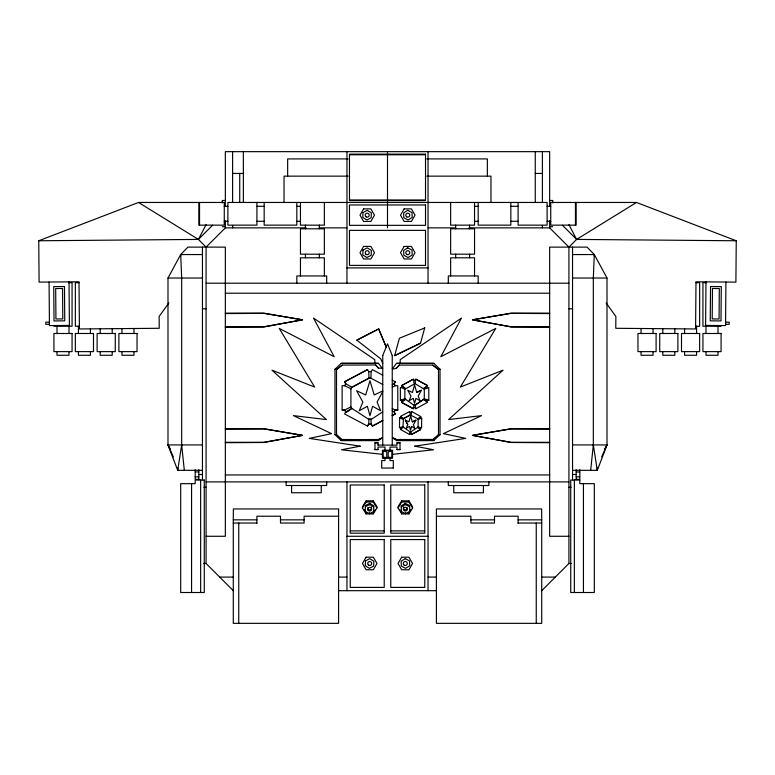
<?xml version="1.0" encoding="UTF-8"?>
<svg xmlns="http://www.w3.org/2000/svg" width="775" height="775" viewBox="0 0 775 775"><rect width="100%" height="100%" fill="white"/><g stroke="black" fill="none" stroke-linecap="round" stroke-linejoin="round"><path stroke-width="1.16" d="M233.285 519.841L233.372 508.952L338.588 508.952L338.588 623.342L233.285 623.342L233.285 519.841L256.893 519.841M705.967 281.877L705.599 325.413L725.555 325.577L725.923 282.042M576.135 202.459L576.135 225.147L550.734 225.147L550.734 202.459L636.469 202.459L736.25 240.763L735.901 282.129L695.989 281.79L695.592 328.958L615.776 328.29L615.873 316.491L606.157 302.967M403.077 419.227L399.6 417.89L399.464 427.829L402.981 426.579L403.446 418.607L410.324 414.954L417.841 418.81M418.2 419.343L418.093 426.812L421.571 428.091L421.707 418.151L418.2 419.401L417.841 418.771L420.757 416.562L411.709 411.515L411.06 415.012M362.419 507.945L362.458 506.763L366.071 500.824L373.327 500.834L376.97 506.782L376.931 507.964L373.308 513.903L366.052 513.893L362.419 507.945L366.032 502.006L366.071 500.824M366.052 513.893L366.091 512.711M367.631 509.136L367.67 507.954A2.005 1.899 1.8 0 0 371.613 508.448M369.346 513.709L373.608 511.548L373.782 505.794L369.665 503.382L365.403 505.533L365.228 511.297L369.346 513.709L369.384 512.527M365.364 506.714L369.627 504.554L369.665 503.382M376.931 507.964L373.288 502.016L373.327 500.834M373.308 513.903L373.347 512.721M568.918 536.281L549.659 536.281L549.659 247.118L587.053 247.118L594.309 254.558L593.321 278.022L593.321 444.927L590.686 470.318M415.08 405.015L423.828 399.464L427.538 402.332L415.826 408.735L415.197 407.718L413.947 407.689L413.637 404.996L415.516 405.054L424.293 398.728L424.293 389.176L415.042 383.654L404.85 389.234L404.85 398.767L413.637 405.054M424.293 398.708L428.788 400.355L428.788 387.587L424.293 389.205L423.828 388.411L427.538 385.553L415.826 379.198L415.197 380.283C416.282 384.817 412.843 384.662 413.947 380.215L413.327 379.198L401.615 385.611L405.325 388.469L401.615 385.553L413.327 379.198M382.753 411.864L371.797 419.043L368.115 418.955L351.84 408.377L345.795 411.903L344.575 413.937L367.505 426.085L368.726 424.138L368.968 419.004M410.866 431.617L411.409 434.494L420.583 429.602L417.725 427.345L411.205 431.627L409.743 431.607L403.339 427.18L400.423 429.369L409.462 434.475L410.082 431.607M206.082 536.281L225.341 536.281L225.341 247.118L187.947 247.118L180.691 254.558L181.679 278.022L181.679 444.927L177.698 470.318L202.459 470.318M424.729 327.844L420.496 343.238L394.63 355.696L399.425 338.21L424.729 327.941M416.747 392.47L414.577 385.001L412.397 392.47L407.766 390.232L410.953 396.209L409.093 400.733L413.24 398.379L414.577 403.32L415.933 398.379L420.04 400.733L418.209 396.161L421.377 390.232L416.747 392.431L421.377 390.271M382.753 391.666L377.076 402.07L380.661 410.769L372.61 406.303L369.956 415.72L367.35 406.294L359.222 410.769L362.865 402.07L356.616 390.707L365.684 394.959L369.956 380.709L374.218 394.959L382.753 390.958M411.593 426.424L410.488 430.27L409.51 426.405L406.255 428.207L407.747 424.661L405.325 420.021L408.909 421.813L410.682 416.01L412.29 421.852L415.913 420.186L413.395 424.729L414.77 428.304L411.593 426.473M572.541 254.558L594.309 254.558L607.009 278.022L607.009 444.927L597.302 470.318L572.541 470.318M382.753 355.483L387.5 343.848L392.247 355.522M601.671 456.901L607.009 444.927L572.541 444.927M168.843 302.967L159.127 316.491L159.224 328.29L79.408 328.958L79.011 281.79L39.099 282.129L38.75 240.763L198.39 239.417L206.092 224.634M177.698 467.906L177.698 470.318L167.991 444.927L167.991 278.022L180.691 254.558L202.459 254.558M604.597 449.074L607.009 444.927M373.947 511.733L375.158 509.756M401.673 500.834L398.03 506.782L398.069 507.964L401.692 513.903L408.948 513.893L412.581 507.945L412.542 506.763L408.929 500.824L401.673 500.834L401.712 502.016L398.069 507.964M409.51 511.723L410.731 509.737M404.85 398.708L400.365 400.355L400.365 387.587L401.615 387.587L402.244 386.57M413.947 407.718L413.327 408.735L401.615 402.39L402.244 401.305C409.491 395.637 402.012 403.959 401.615 400.317L400.365 400.287M350.92 406.923L344.575 410.004L342.124 410.033L342.124 385.65L344.575 385.727L345.795 383.751L344.575 381.775L367.505 369.627L368.726 371.632L371.177 371.593L372.407 369.627L382.753 375.168M342.124 409.956C348.401 409.423 342.56 415.981 351.84 408.425L350.92 406.972L350.92 388.692L351.84 387.277L369.036 378.132L370.876 378.161L382.753 384.487M350.92 388.769L351.84 387.316L369.036 378.2L370.876 378.2L371.177 371.622M368.726 424.061L367.505 426.085M392.247 380.147L395.337 381.843L394.107 383.732L392.247 384.836M395.337 381.833L394.107 383.79L395.337 385.737L397.788 385.727L397.788 410.043L395.337 410.043L392.247 408.502M397.788 409.985L395.337 409.985L394.107 411.951L395.337 413.937L392.247 415.574M395.337 410.033L394.107 411.99L392.247 410.837M399.6 417.948L400.568 417.967L401.072 417.144L400.597 416.32L409.762 411.486L410.324 415.012L403.446 418.636L401.072 417.144L403.446 418.636M400.423 429.427L400.917 428.585M410.934 433.69L409.956 433.651L409.462 434.475M421.707 418.151L420.728 418.2L420.253 417.367L420.757 416.621M417.725 427.403L418.093 426.783M420.602 428.081L420.098 428.866L417.725 427.403M440.016 369.258L433.845 363.339L396.49 363.339L392.983 368.057M396.49 368.183C404.037 359.154 395.637 371.981 392.247 368.183M38.75 240.763L138.531 202.459L198.39 239.417L212.621 225.186M233.285 590.686L206.082 563.483L206.082 247.118L225.341 227.86L306.028 227.86M541.715 590.686L568.918 563.483L568.918 247.118L576.61 239.417L636.469 202.459M334.984 369.258L341.155 363.339L378.51 363.339L382.017 368.057M393.971 438.301L392.983 438.127L396.49 440.539L433.845 440.529L440.016 434.62M438.495 434.678L433.322 439.512L396.49 439.628L392.983 438.127M336.505 369.607L342.25 365.073L375.691 364.967L378.51 368.173L382.753 368.183M334.984 434.62L341.155 440.539L378.51 440.529L382.017 438.127L381.029 438.301M423.828 388.411L426.909 386.57L427.538 387.645M405.335 503.382L401.218 505.794L401.392 511.548L405.654 513.709L409.772 511.297L409.597 505.533L405.335 503.382L405.373 504.554L401.247 506.976M372.407 426.085L382.753 420.544L372.407 426.085L371.177 424.138L370.944 419.043M392.247 415.516L395.337 413.927M382.017 438.127L378.51 439.512L341.678 439.628L336.505 434.794L336.505 369.491L342.25 365.073M381.029 438.292L378.51 439.628L341.678 439.512L336.505 434.678M411.409 434.494L420.583 429.602M356.849 340.138L378.694 328.9L386.212 347.064L378.694 328.939L356.849 340.177L380.728 358.825L382.753 363.339M394.63 355.599L420.496 343.238M392.247 387.18L395.337 385.727M415.913 420.147L412.29 421.852M360.201 446.168L341.465 449.771L382.443 454.353M225.341 327.157L263.946 326.953L302.541 319.823L263.946 313.168L225.341 313.168M225.341 442.699L263.946 442.496L302.541 435.366L263.946 428.711L225.341 428.711M225.341 326.759L263.946 326.759L302.541 319.823L263.946 313.371L225.341 313.565M225.341 442.302L263.946 442.302L302.541 435.366L263.946 428.904L225.341 429.108M549.659 313.168L511.054 313.168L472.459 319.823L511.054 326.953L549.659 327.157M549.659 428.711L511.054 428.711L472.459 435.366L511.054 442.496L549.659 442.699M549.659 313.565L511.054 313.371L472.459 319.823L511.054 326.759L549.659 326.759M549.659 429.108L511.054 428.904L472.459 435.366L511.054 442.302L549.659 442.302M414.799 446.177L465.717 438.379L443.416 433.632L481.575 415.613L448.599 419.595L503.033 370.179L460.34 387.064L495.748 328.426L440.83 356.703L461.474 318.079L400.171 359.697L400.171 363.456M392.557 454.353L433.535 449.762L414.799 446.168M49.416 322.158L45.783 322.187L45.803 324.299L49.435 324.27M401.712 502.016L408.968 502.006L412.581 507.945M349.477 154.767L425.523 154.767M348.169 158.914L287.651 158.914L287.651 176.148M426.831 158.914L487.349 158.914L487.349 176.148M232.607 173.435L243.36 173.435M535.263 173.435L542.393 173.435M348.169 176.148L284.028 176.148L284.028 202.459M426.831 176.148L490.972 176.148L490.972 202.459M349.477 199.969L425.523 199.969M225.341 200.473L222.26 200.473L222.26 202.856M549.659 200.473L552.74 200.473L552.74 202.856M138.531 202.459L224.266 202.459L224.266 225.147L198.865 225.147L198.865 202.459M224.266 206.315L227.889 206.315M256.912 206.315L264.168 206.315M296.825 206.315L300.458 206.315M474.542 206.315L478.175 206.315M510.832 206.315L518.087 206.315M547.111 206.315L550.734 206.315M224.266 221.292L227.889 221.292M256.912 221.292L264.168 221.292M296.825 221.292L300.458 221.292M474.542 221.292L478.175 221.292M510.832 221.292L518.087 221.292M547.111 221.292L550.734 221.292M222.26 226.707L225.341 226.707M549.659 226.707L552.74 226.707M319.271 227.86L346.958 227.86M428.042 227.86L455.729 227.86M468.972 227.86L549.659 227.86L568.918 247.118M346.958 267.898L428.042 267.898M167.991 278.022L202.459 278.022M572.541 278.022L607.009 278.022M68.442 282.691L72.065 282.691L72.065 326.236L53.921 326.236M78.982 282.691L75.349 282.691L75.349 326.236L78.982 326.236M696.018 282.691L699.651 282.691L699.651 326.236L696.018 326.236M706.558 282.691L702.935 282.691L702.935 326.236L721.079 326.236M206.082 283.204L568.918 283.204M225.341 293.212L549.659 293.212M202.459 308.799L206.082 308.799M568.918 308.799L572.541 308.799M399.309 365.083L432.75 365.073L438.495 369.607M413.947 380.283L415.197 380.283M428.788 400.287L427.538 400.287L426.909 401.373L423.828 399.522M368.726 424.138L371.177 424.138M374.984 442.816L378.006 442.806M396.994 442.816L400.016 442.806M173.329 456.901L167.991 444.927L202.459 444.927M378.006 445.053L396.994 445.15L396.994 442.709L400.016 442.709L400.016 449.607L396.994 449.597L396.994 447.03L390.028 447.127L390.028 450.469M374.984 449.5L378.006 449.5M396.994 449.5L400.016 449.5M382.443 450.469L392.557 450.459M383.15 457.463L386.783 457.463L386.783 451.767L383.15 451.021L383.15 457.492L386.783 457.492M388.217 457.463L391.85 457.463L391.85 451.021L388.217 451.806L388.217 457.492L391.85 457.492M393.312 467.993L381.688 468.09L381.688 460.582L384.972 460.582L384.972 458.141M195.203 471.956L198.826 471.956M576.174 471.956L579.797 471.956M198.826 474.503L202.459 474.503M572.541 474.503L576.174 474.503M225.341 474.959L549.659 474.959M195.203 476.799L198.826 476.799M576.174 476.799L579.797 476.799M198.826 479.347L195.203 479.347L195.203 469.66M576.174 479.347L579.797 479.347L579.797 469.66M206.082 481.885L568.918 481.885M203.912 487.291L206.082 487.291M568.918 487.291L571.088 487.291M338.588 516.218L304.1 516.218L304.1 523.038L280.492 523.038L280.492 516.218L256.893 516.218L256.893 523.445M436.412 516.218L470.9 516.218L470.9 523.038L494.508 523.038L494.508 516.218L518.107 516.218L518.107 523.445M280.492 519.841L304.1 519.841M470.9 519.841L494.508 519.841M518.107 519.841L541.715 519.841L541.715 623.342L436.412 623.342L436.412 508.952L541.628 508.952L541.715 519.841M233.285 523.038L256.893 523.038M518.107 523.038L541.715 523.038M350.242 530.875L384.226 530.875M390.774 530.875L424.758 530.875M346.958 536.281L428.042 536.281M203.67 563.483L206.082 563.483M568.918 563.483L571.33 563.483M219.683 577.084L233.285 577.084M338.588 577.084L346.958 577.084M428.042 577.084L436.412 577.084M541.715 577.084L555.317 577.084M338.588 590.686L436.412 590.686M366.032 502.006L373.288 502.016M562.379 225.186L576.61 239.417L736.25 240.763M725.584 322.158L729.217 322.187L729.197 324.299L725.565 324.27M410.246 412.348L411.215 412.358L411.709 411.515M409.743 431.607L411.205 431.617M409.956 433.68L410.934 433.7M360.201 446.177L309.283 438.379L331.584 433.632L293.425 415.613L326.401 419.595L271.967 370.179L314.66 387.064L279.252 328.426L334.17 356.703L313.526 318.079L374.829 359.697L374.829 363.456M344.575 385.727L350.92 388.74M401.615 387.645L404.85 389.205M405.373 504.554L409.636 506.714M393.971 438.292L396.49 439.512L433.322 439.512L438.495 434.794L438.495 369.491L432.75 365.073M427.538 385.611L415.826 379.198M413.327 408.735L401.615 402.39M351.84 387.316L345.795 383.732L344.575 381.833L367.505 369.627M369.627 504.554L373.753 506.976M198.39 239.417L206.082 247.118M378.51 368.183L375.691 364.967M371.177 424.08L372.407 426.027M344.575 410.004L345.795 411.951M415.826 408.735L415.08 404.996M364.269 509.737L365.49 511.723M399.842 509.756L401.053 511.733M402.981 426.628L403.339 427.228M400.442 427.839L400.917 428.643M167.991 444.927L170.403 449.074M568.908 224.634L576.61 239.417M405.325 420.06L407.747 424.7M593.321 444.927L597.302 470.318L597.302 467.906M181.679 444.927L184.314 470.318M369.036 378.2L368.726 371.622M408.929 500.824L408.968 502.006M408.909 512.711L408.948 513.893M407.369 509.136A2.005 1.899 -1.8 0 0 404.366 507.499A2.005 1.899 -1.8 0 0 404.356 510.773A2.005 1.899 -1.8 0 0 407.369 509.136L407.33 507.954A2.005 1.899 -1.8 0 1 403.387 508.448M405.616 512.527L405.654 513.709M401.653 512.721L401.692 513.903M69.033 281.877L69.401 325.413L49.445 325.577L49.077 282.042M718.008 326.236L718.008 333.492M718.008 351.627L718.008 355.26L706.006 355.26L706.006 351.627M706.006 326.236L706.006 333.492M696.58 326.236L696.58 333.492M696.58 351.627L696.58 355.26L684.577 355.26L684.577 351.627M684.577 328.648L684.577 333.492M674.812 328.648L674.812 333.492M674.812 351.627L674.812 355.26L662.809 355.26L662.809 351.627M662.809 328.648L662.809 333.492M653.044 328.648L653.044 333.492M653.044 351.627L653.044 355.26L641.032 355.26L641.032 351.627M641.032 328.648L641.032 333.492M594.309 254.558L594.309 256.07M583.43 483.658L583.43 592.507M576.174 469.66L576.174 479.744M575.457 202.459L575.457 225.147M574.352 480.035L574.352 592.507M572.541 247.118L572.541 479.744M549.659 206.431L549.659 151.658L225.341 151.658L225.341 206.431M549.659 220.749L549.659 227.86M542.393 151.658L542.393 202.459M542.393 225.438L542.393 227.86M536.252 523.038L536.252 623.342M535.263 151.658L535.263 202.459M518.087 202.459L518.087 225.147L547.111 225.147L547.111 202.459L227.889 202.459L227.889 225.147L256.912 225.147L256.912 202.459M510.832 202.459L510.832 225.147L478.175 225.147L478.175 202.459M488.851 481.885L488.851 485.508L448.308 485.508L448.308 481.885M483.406 485.508L483.406 492.764L453.753 492.764L453.753 485.508M478.175 283.204L478.175 275.948L448.308 275.948L448.308 283.204M474.542 202.459L474.542 225.147L450.643 225.147L450.643 202.459M474.542 275.948L474.542 257.804L450.643 257.804L450.643 275.948M469.553 225.147L469.553 228.78M469.553 254.181L469.553 257.804M455.632 225.147L455.632 228.78M455.632 254.181L455.632 257.804M440.016 369.142L440.016 434.736M433.845 363.339L396.49 363.339M433.845 440.529L396.49 440.529M428.042 151.658L428.042 283.204M428.042 481.885L428.042 590.686M393.312 468.09L393.312 460.582L390.028 460.582L390.028 458.141M392.247 355.444L392.247 445.16M387.5 151.658L387.5 227.86M384.972 450.469L384.972 447.03L378.006 447.03L378.006 449.607L374.984 449.607L374.984 442.709L378.006 442.709L378.006 445.16M382.753 355.444L382.753 445.16M378.51 363.339L341.155 363.339M378.51 440.529L341.155 440.529M346.958 151.658L346.958 283.204M346.958 481.885L346.958 590.686M334.984 369.142L334.984 434.736M326.692 283.204L326.692 275.948L296.825 275.948L296.825 283.204M326.692 481.885L326.692 485.508L286.149 485.508L286.149 481.885M324.357 202.459L324.357 225.147L300.458 225.147L300.458 202.459M324.357 275.948L324.357 257.804L300.458 257.804L300.458 275.948M321.247 485.508L321.247 492.764L291.594 492.764L291.594 485.508M319.368 225.147L319.368 228.78M319.368 254.181L319.368 257.804M305.447 225.147L305.447 228.78M305.447 254.181L305.447 257.804M296.825 202.459L296.825 225.147L264.168 225.147L264.168 202.459M243.36 151.658L243.36 202.459M239.737 173.435L239.737 202.459M238.748 523.038L238.748 623.342M232.607 151.658L232.607 202.459M232.607 225.438L232.607 227.86M225.341 220.749L225.341 227.86M202.459 247.118L202.459 479.744M200.648 480.035L200.648 592.507M199.543 202.459L199.543 225.147M198.826 469.66L198.826 479.744M191.57 483.658L191.57 592.507M180.691 254.558L180.691 256.07M133.968 328.648L133.968 333.492M133.968 351.627L133.968 355.26L121.956 355.26L121.956 351.627M121.956 328.648L121.956 333.492M112.191 328.648L112.191 333.492M112.191 351.627L112.191 355.26L100.188 355.26L100.188 351.627M100.188 328.648L100.188 333.492M90.423 328.648L90.423 333.492M90.423 351.627L90.423 355.26L78.42 355.26L78.42 351.627M78.42 326.236L78.42 333.492M68.994 326.236L68.994 333.492M68.994 351.627L68.994 355.26L56.992 355.26L56.992 351.627M56.992 326.236L56.992 333.492M403.397 507.47A2.005 1.899 -1.8 0 1 403.591 507.015M371.409 507.015A2.005 1.899 1.8 0 1 371.603 507.47M710.539 286.527L710.249 320.84L720.982 320.937L721.273 286.614L710.539 286.527M712.467 288.484L712.206 318.922L719.064 318.98L719.316 288.542L712.467 288.484M362.962 212.612L362.816 217.446L366.933 219.993L371.196 217.707L371.351 212.863L367.234 210.316L362.962 212.612M362.962 250.141L362.816 254.985L366.933 257.532L371.196 255.246L371.351 250.403L367.234 247.855L362.962 250.141M365.442 560.935L365.296 565.769L369.413 568.327L373.676 566.031L373.831 561.197L369.714 558.639L365.442 560.935M363.601 208.872L359.978 215.159L363.601 221.437L370.857 221.437L374.49 215.159L370.857 208.872L363.601 208.872M363.601 246.411L359.978 252.698L363.601 258.976L370.857 258.976L374.49 252.698L370.857 246.411L363.601 246.411M404.143 208.872L400.51 215.159L404.143 221.437L411.399 221.437L415.022 215.159L411.399 208.872L404.143 208.872M404.143 246.411L400.51 252.698L404.143 258.976L411.399 258.976L415.022 252.698L411.399 246.411L404.143 246.411M366.081 557.196L362.458 563.483L366.081 569.77L373.337 569.77L376.97 563.483L373.337 557.196L366.081 557.196M401.663 557.196L398.03 563.483L401.663 569.77L408.919 569.77L412.542 563.483L408.919 557.196L401.663 557.196M407.766 210.316L403.649 212.863L403.804 217.707L408.067 219.993L412.184 217.446L412.038 212.612L407.766 210.316M407.766 247.855L403.649 250.403L403.804 255.246L408.067 257.532L412.184 254.985L412.038 250.141L407.766 247.855M405.286 558.639L401.169 561.197L401.324 566.031L405.587 568.327L409.704 565.769L409.558 560.935L405.286 558.639M64.461 286.527L53.727 286.614L54.017 320.937L64.751 320.84L64.461 286.527M62.533 288.484L55.684 288.542L55.936 318.98L62.794 318.922L62.533 288.484M425.523 154.148L349.477 154.148L349.477 200.599L425.523 200.599L425.523 154.148M425.523 204.968L349.477 204.968L349.477 225.341L425.523 225.341L425.523 204.968M324.357 228.78L300.458 228.78L300.458 254.181L324.357 254.181L324.357 228.78M474.542 228.78L450.643 228.78L450.643 254.181L474.542 254.181L474.542 228.78M425.523 230.369L349.477 230.369L349.477 265.389L425.523 265.389L425.523 230.369M72.065 333.492L53.921 333.492L53.921 351.627L72.065 351.627L72.065 333.492M93.494 333.492L75.349 333.492L75.349 351.627L93.494 351.627L93.494 333.492M115.262 333.492L97.117 333.492L97.117 351.627L115.262 351.627L115.262 333.492M137.03 333.492L118.895 333.492L118.895 351.627L137.03 351.627L137.03 333.492M656.105 333.492L637.97 333.492L637.97 351.627L656.105 351.627L656.105 333.492M677.883 333.492L659.738 333.492L659.738 351.627L677.883 351.627L677.883 333.492M699.651 333.492L681.506 333.492L681.506 351.627L699.651 351.627L699.651 333.492M721.079 333.492L702.935 333.492L702.935 351.627L721.079 351.627L721.079 333.492M392.557 450.353L382.443 450.353L382.443 458.248L392.557 458.248L392.557 450.353M204.271 480.035L195.203 480.035L195.203 483.658L180.691 483.658L180.691 592.507L204.271 592.507L204.271 480.035M579.797 480.035L570.729 480.035L570.729 592.507L594.309 592.507L594.309 483.658L579.797 483.658L579.797 480.035M384.226 484.985L350.242 484.985L350.242 533.171L384.226 533.171L384.226 484.985M424.758 484.985L390.774 484.985L390.774 533.171L424.758 533.171L424.758 484.985M384.226 539.555L350.242 539.555L350.242 587.411L384.226 587.411L384.226 539.555M424.758 539.555L390.774 539.555L390.774 587.411L424.758 587.411L424.758 539.555M406.768 254.432A2.005 2.005 0 0 0 409.772 252.698A2.005 2.005 0 0 0 406.768 250.955A2.005 2.005 0 0 0 406.768 254.432M368.706 565.217A2.005 2.005 0 0 0 371.709 563.483A2.005 2.005 0 0 0 368.706 561.749A2.005 2.005 0 0 0 368.706 565.217M404.288 565.217A2.005 2.005 0 0 0 407.292 563.483A2.005 2.005 0 0 0 404.288 561.749A2.005 2.005 0 0 0 404.288 565.217M366.226 216.893A2.005 2.005 0 0 0 369.229 215.159A2.005 2.005 0 0 0 366.226 213.425A2.005 2.005 0 0 0 366.226 216.893M365.81 254.113A2.005 2.005 0 0 0 369.162 253.212A2.005 2.005 0 0 0 366.711 250.761A2.005 2.005 0 0 0 365.81 254.113M368.222 510.473A2.005 1.899 1.8 0 0 371.574 509.63A2.005 1.899 1.8 0 0 369.113 507.305A2.005 1.899 1.8 0 0 368.222 510.473M406.768 216.893A2.005 2.005 0 0 0 409.772 215.159A2.005 2.005 0 0 0 406.768 213.425A2.005 2.005 0 0 0 406.768 216.893"/></g></svg>
